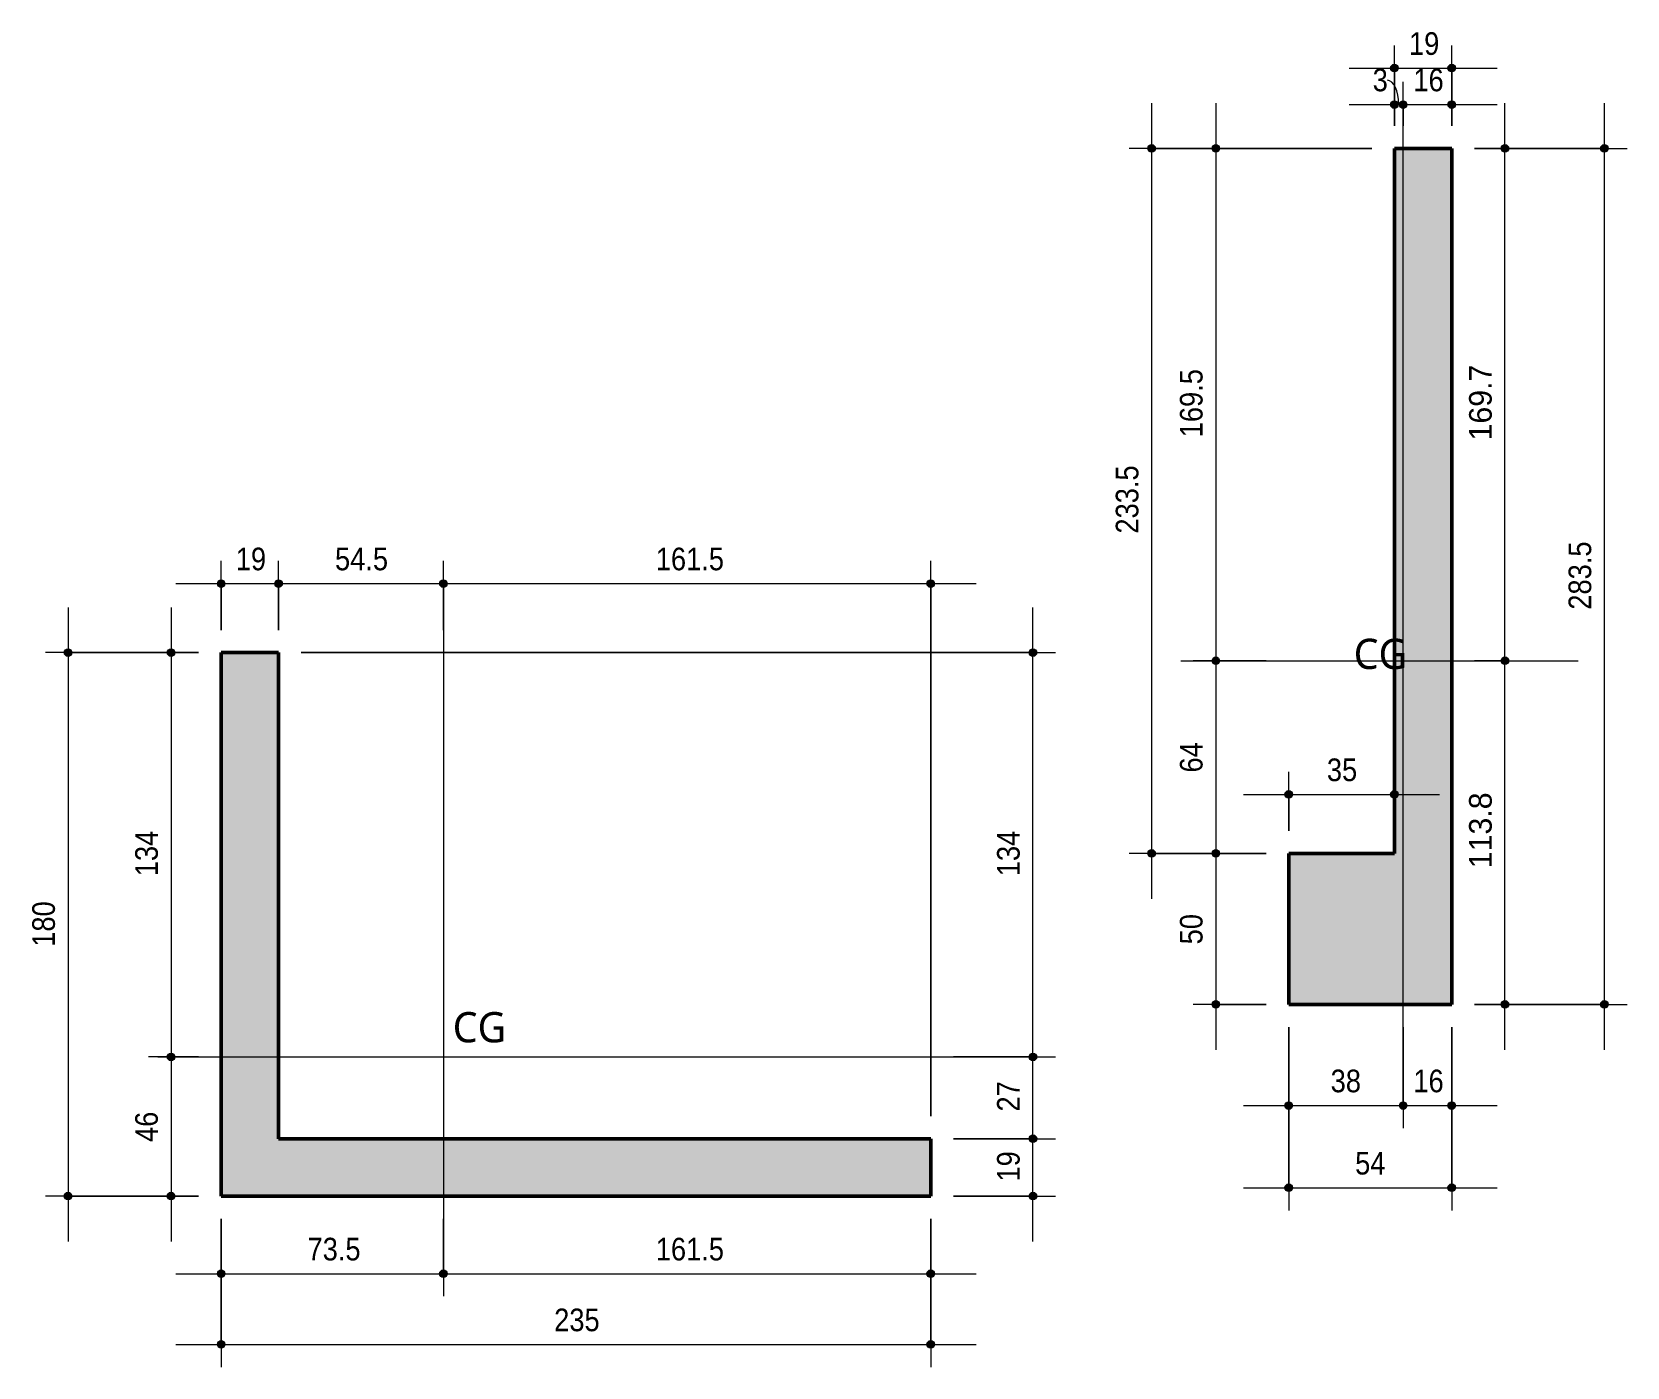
# Model space of a CAD drawing. Header units: centimetres. Extents: x -1475 to 26323, y -1238 to 84208.
# Drawn here: x 10147 to 10676, y 270 to 712 of the extents above; entities that cross this region are included whole.
import ezdxf

# ---------------------------------------------------------------- set-up
doc = ezdxf.new("R2010")
doc.units = ezdxf.units.CM
doc.linetypes.add('Hidden', pattern=[0.714375, 0.47625, -0.238125])
doc.linetypes.add('Hidden 1_5', pattern=[0.22, 0.15, -0.07])
for name, color, linetype, lineweight in [('A-ANNO-DIMS', 7, 'Continuous', 9), ('A-ANNO-DIMS-50', 7, 'Continuous', 9), ('A-DETL', 7, 'Hidden', 18), ('G-ANNO-TEXT', 7, 'Continuous', 9), ('S-COLS', 7, 'Continuous', 9)]:
    doc.layers.add(name, color=color, linetype=linetype, lineweight=lineweight)
doc.styles.add('Fira Sans', font='', dxfattribs={"width": 0.9, "height": 7.5})
doc.styles.add('Fira Sans_4', font='', dxfattribs={"height": 7.5})
doc.styles.add('Gadugi', font='gadugi.ttf', dxfattribs={"height": 10})
doc.styles.get('Fira Sans').set_extended_font_data('Fira Sans')
doc.styles.get('Fira Sans_4').set_extended_font_data('Fira Sans')
doc.dimstyles.new('PED_R80_1_5mm_ACIMA_As_ESQ__DEC_R00', dxfattribs={"dimscale": 30.48, "dimtxt": 10.229846, "dimasz": 0.328084, "dimexe": 0.246063, "dimexo": 0.246063, "dimgap": 0.049213, "dimtad": 1, "dimdec": 1, "dimrnd": 0.1, "dimdsep": 46, "dimtxsty": 'Fira Sans_4', "dimblk1": 'DOTSMALL', "dimblk2": 'DOTSMALL', "dimsah": 1, "dimcen": 0.09, "dimdle": 0.492126, "dimazin": 0, "dimtfac": 1, "dimtdec": 4, "dimtix": 1, "dimtmove": 0, "dimatfit": 3, "dimfxl": 1, "dimtvp": 1, "dimtolj": 1, "dimtzin": 0, "dimarcsym": 2})
doc.dimstyles.new('PED_R80_1_5mm_ACIMA_As_ESQ__R00_1', dxfattribs={"dimscale": 30.48, "dimtxt": 10.229846, "dimasz": 0.328084, "dimexe": 0.246063, "dimexo": 0.246063, "dimgap": 0.049213, "dimtad": 1, "dimdec": 1, "dimrnd": 0.5, "dimdsep": 46, "dimtxsty": 'Fira Sans', "dimblk1": 'DOTSMALL', "dimblk2": 'DOTSMALL', "dimsah": 1, "dimcen": 0.09, "dimdle": 0.492126, "dimazin": 0, "dimtfac": 1, "dimtdec": 4, "dimtix": 1, "dimtmove": 1, "dimatfit": 3, "dimfxl": 1, "dimtvp": 1, "dimtolj": 1, "dimtzin": 0, "dimarcsym": 2})
doc.dimstyles.new('PED_R80_1_5mm_ACIMA_As_ESQ__R00_4', dxfattribs={"dimscale": 30.48, "dimtxt": 10.229846, "dimasz": 0.328084, "dimexe": 0.246063, "dimexo": 0.246063, "dimgap": 0.049213, "dimtad": 1, "dimdec": 1, "dimrnd": 0.5, "dimdsep": 46, "dimtxsty": 'Fira Sans', "dimblk1": 'DOTSMALL', "dimblk2": 'DOTSMALL', "dimsah": 1, "dimcen": 0.09, "dimdle": 0.492126, "dimazin": 0, "dimtfac": 1, "dimtdec": 4, "dimtix": 1, "dimtmove": 0, "dimatfit": 3, "dimfxl": 1, "dimtvp": 1, "dimtolj": 1, "dimtzin": 0, "dimarcsym": 2})

# ---------------------------------------------------------------- blocks, each defined once
blk = doc.blocks.new('DIMBLOCK337-DT300 - DETALHE P3')
at = {"layer": 'A-ANNO-DIMS-50', "true_color": 0x000032}
h = blk.add_hatch(color=178, dxfattribs=at)
edge = h.paths.add_edge_path(flags=0)
edge.add_arc((10159.3, 506.75), 1.25, 0, 360)
h = blk.add_hatch(color=178, dxfattribs=at)
edge = h.paths.add_edge_path(flags=0)
edge.add_arc((10159.3, 326.75), 1.25, 0, 360)
at = {"layer": 'A-ANNO-DIMS-50', "color": 178, "true_color": 0x000032}
for p, q in [((10159.3, 521.75), (10159.3, 311.75)), ((10202.48, 506.75), (10151.8, 506.75)), ((10159.3, 506.75), (10202.48, 506.75)), ((10202.48, 326.75), (10151.8, 326.75)), ((10159.3, 326.75), (10202.48, 326.75))]:
    blk.add_line(p, q, dxfattribs=at)
for centre in [(10159.3, 506.75), (10159.3, 326.75)]:
    blk.add_circle(centre, 1.25, dxfattribs=at)
at = {"layer": 'A-ANNO-DIMS-50', "color": 0, "insert": (10147.42, 409.34), "char_height": 7.5, "width": 17.7842, "attachment_point": 1, "rotation": 90, "line_spacing_factor": 1.049215, "style": 'Fira Sans'}
blk.add_mtext('180', dxfattribs=at)
blk = doc.blocks.new('_DotSmall')
at = {"color": 0, "linetype": 'ByBlock', "const_width": 0.5}
blk.add_lwpolyline([(-0.0625, 0, 1), (0.0625, 0, 1)], format="xyb", close=True, dxfattribs=at)
blk = doc.blocks.new('DIMBLOCK338-DT300 - DETALHE P3')
at = {"layer": 'A-ANNO-DIMS-50', "true_color": 0x000032}
h = blk.add_hatch(color=178, dxfattribs=at)
edge = h.paths.add_edge_path(flags=0)
edge.add_arc((10193.4, 506.75), 1.25, 0, 360)
h = blk.add_hatch(color=178, dxfattribs=at)
edge = h.paths.add_edge_path(flags=0)
edge.add_arc((10193.4, 372.84), 1.25, 0, 360)
at = {"layer": 'A-ANNO-DIMS-50', "color": 178, "true_color": 0x000032}
for p, q in [((10193.4, 521.75), (10193.4, 372.84)), ((10202.48, 506.75), (10185.9, 506.75)), ((10193.4, 506.75), (10202.48, 506.75)), ((10202.48, 372.84), (10185.9, 372.84)), ((10193.4, 372.84), (10202.48, 372.84))]:
    blk.add_line(p, q, dxfattribs=at)
for centre in [(10193.4, 506.75), (10193.4, 372.84)]:
    blk.add_circle(centre, 1.25, dxfattribs=at)
at = {"layer": 'A-ANNO-DIMS-50', "color": 0, "insert": (10181.51, 432.71), "char_height": 7.5, "width": 16.9973, "attachment_point": 1, "rotation": 90, "line_spacing_factor": 1.049215, "style": 'Fira Sans'}
blk.add_mtext('134', dxfattribs=at)
blk = doc.blocks.new('DIMBLOCK339-DT300 - DETALHE P3')
at = {"layer": 'A-ANNO-DIMS-50', "true_color": 0x000032}
h = blk.add_hatch(color=178, dxfattribs=at)
edge = h.paths.add_edge_path(flags=0)
edge.add_arc((10193.4, 372.84), 1.25, 0, 360)
h = blk.add_hatch(color=178, dxfattribs=at)
edge = h.paths.add_edge_path(flags=0)
edge.add_arc((10193.4, 326.75), 1.25, 0, 360)
at = {"layer": 'A-ANNO-DIMS-50', "color": 178, "true_color": 0x000032}
for p, q in [((10202.48, 372.84), (10185.9, 372.84)), ((10193.4, 372.84), (10193.4, 311.75)), ((10193.4, 372.84), (10202.48, 372.84)), ((10202.48, 326.75), (10185.9, 326.75)), ((10193.4, 326.75), (10202.48, 326.75))]:
    blk.add_line(p, q, dxfattribs=at)
for centre in [(10193.4, 372.84), (10193.4, 326.75)]:
    blk.add_circle(centre, 1.25, dxfattribs=at)
at = {"layer": 'A-ANNO-DIMS-50', "color": 0, "insert": (10181.51, 344.68), "char_height": 7.5, "width": 12.2758, "attachment_point": 1, "rotation": 90, "line_spacing_factor": 1.049215, "style": 'Fira Sans'}
blk.add_mtext('46', dxfattribs=at)
blk = doc.blocks.new('DIMBLOCK340-DT300 - DETALHE P3')
at = {"layer": 'A-ANNO-DIMS-50', "true_color": 0x000032}
h = blk.add_hatch(color=178, dxfattribs=at)
edge = h.paths.add_edge_path(flags=0)
edge.add_arc((10209.98, 277.63), 1.25, 0, 360)
h = blk.add_hatch(color=178, dxfattribs=at)
edge = h.paths.add_edge_path(flags=0)
edge.add_arc((10444.98, 277.63), 1.25, 0, 360)
at = {"layer": 'A-ANNO-DIMS-50', "color": 178, "true_color": 0x000032}
for p, q in [((10209.98, 319.25), (10209.98, 270.13)), ((10209.98, 277.63), (10209.98, 319.25)), ((10444.98, 319.25), (10444.98, 270.13)), ((10444.98, 277.63), (10444.98, 319.25)), ((10194.98, 277.63), (10459.98, 277.63))]:
    blk.add_line(p, q, dxfattribs=at)
for centre in [(10209.98, 277.63), (10444.98, 277.63)]:
    blk.add_circle(centre, 1.25, dxfattribs=at)
at = {"layer": 'A-ANNO-DIMS-50', "color": 0, "insert": (10320.27, 289.51), "char_height": 7.5, "width": 17.312, "attachment_point": 1, "line_spacing_factor": 1.049215, "style": 'Fira Sans'}
blk.add_mtext('235', dxfattribs=at)
blk = doc.blocks.new('DIMBLOCK341-DT300 - DETALHE P3')
at = {"layer": 'A-ANNO-DIMS-50', "true_color": 0x000032}
h = blk.add_hatch(color=178, dxfattribs=at)
edge = h.paths.add_edge_path(flags=0)
edge.add_arc((10209.98, 301.07), 1.25, 0, 360)
h = blk.add_hatch(color=178, dxfattribs=at)
edge = h.paths.add_edge_path(flags=0)
edge.add_arc((10283.57, 301.07), 1.25, 0, 360)
at = {"layer": 'A-ANNO-DIMS-50', "color": 178, "true_color": 0x000032}
for p, q in [((10209.98, 319.25), (10209.98, 293.57)), ((10209.98, 301.07), (10209.98, 319.25)), ((10283.57, 319.25), (10283.57, 293.57)), ((10283.57, 301.07), (10283.57, 319.25)), ((10194.98, 301.07), (10283.57, 301.07))]:
    blk.add_line(p, q, dxfattribs=at)
for centre in [(10209.98, 301.07), (10283.57, 301.07)]:
    blk.add_circle(centre, 1.25, dxfattribs=at)
at = {"layer": 'A-ANNO-DIMS-50', "color": 0, "insert": (10238.58, 312.96), "char_height": 7.5, "width": 19.6728, "attachment_point": 1, "line_spacing_factor": 1.049215, "style": 'Fira Sans'}
blk.add_mtext('73.5', dxfattribs=at)
blk = doc.blocks.new('DIMBLOCK342-DT300 - DETALHE P3')
at = {"layer": 'A-ANNO-DIMS-50', "true_color": 0x000032}
h = blk.add_hatch(color=178, dxfattribs=at)
edge = h.paths.add_edge_path(flags=0)
edge.add_arc((10283.57, 301.07), 1.25, 0, 360)
h = blk.add_hatch(color=178, dxfattribs=at)
edge = h.paths.add_edge_path(flags=0)
edge.add_arc((10444.98, 301.07), 1.25, 0, 360)
at = {"layer": 'A-ANNO-DIMS-50', "color": 178, "true_color": 0x000032}
for p, q in [((10283.57, 319.25), (10283.57, 293.57)), ((10283.57, 301.07), (10283.57, 319.25)), ((10444.98, 319.25), (10444.98, 293.57)), ((10444.98, 301.07), (10444.98, 319.25)), ((10283.57, 301.07), (10459.98, 301.07))]:
    blk.add_line(p, q, dxfattribs=at)
for centre in [(10283.57, 301.07), (10444.98, 301.07)]:
    blk.add_circle(centre, 1.25, dxfattribs=at)
at = {"layer": 'A-ANNO-DIMS-50', "color": 0, "insert": (10353.92, 312.96), "char_height": 7.5, "width": 24.8664, "attachment_point": 1, "line_spacing_factor": 1.049215, "style": 'Fira Sans'}
blk.add_mtext('161.5', dxfattribs=at)
blk = doc.blocks.new('DIMBLOCK343-DT300 - DETALHE P3')
at = {"layer": 'A-ANNO-DIMS-50', "true_color": 0x000032}
h = blk.add_hatch(color=178, dxfattribs=at)
edge = h.paths.add_edge_path(flags=0)
edge.add_arc((10209.98, 529.64), 1.25, 0, 360)
h = blk.add_hatch(color=178, dxfattribs=at)
edge = h.paths.add_edge_path(flags=0)
edge.add_arc((10228.98, 529.64), 1.25, 0, 360)
at = {"layer": 'A-ANNO-DIMS-50', "color": 178, "true_color": 0x000032}
for p, q in [((10209.98, 514.25), (10209.98, 537.14)), ((10228.98, 514.25), (10228.98, 537.14)), ((10194.98, 529.64), (10228.98, 529.64)), ((10209.98, 529.64), (10209.98, 514.25)), ((10228.98, 529.64), (10228.98, 514.25))]:
    blk.add_line(p, q, dxfattribs=at)
for centre in [(10209.98, 529.64), (10228.98, 529.64)]:
    blk.add_circle(centre, 1.25, dxfattribs=at)
at = {"layer": 'A-ANNO-DIMS-50', "color": 0, "insert": (10214.83, 541.53), "char_height": 7.5, "width": 11.1741, "attachment_point": 1, "line_spacing_factor": 1.049215, "style": 'Fira Sans'}
blk.add_mtext('19', dxfattribs=at)
blk = doc.blocks.new('DIMBLOCK344-DT300 - DETALHE P3')
at = {"layer": 'A-ANNO-DIMS-50', "true_color": 0x000032}
h = blk.add_hatch(color=178, dxfattribs=at)
edge = h.paths.add_edge_path(flags=0)
edge.add_arc((10228.98, 529.64), 1.25, 0, 360)
h = blk.add_hatch(color=178, dxfattribs=at)
edge = h.paths.add_edge_path(flags=0)
edge.add_arc((10283.57, 529.64), 1.25, 0, 360)
at = {"layer": 'A-ANNO-DIMS-50', "color": 178, "true_color": 0x000032}
for p, q in [((10228.98, 514.25), (10228.98, 537.14)), ((10283.57, 514.25), (10283.57, 537.14)), ((10228.98, 529.64), (10283.57, 529.64)), ((10228.98, 529.64), (10228.98, 514.25)), ((10283.57, 529.64), (10283.57, 514.25))]:
    blk.add_line(p, q, dxfattribs=at)
for centre in [(10228.98, 529.64), (10283.57, 529.64)]:
    blk.add_circle(centre, 1.25, dxfattribs=at)
at = {"layer": 'A-ANNO-DIMS-50', "color": 0, "insert": (10247.69, 541.53), "char_height": 7.5, "width": 20.6171, "attachment_point": 1, "line_spacing_factor": 1.049215, "style": 'Fira Sans'}
blk.add_mtext('54.5', dxfattribs=at)
blk = doc.blocks.new('DIMBLOCK345-DT300 - DETALHE P3')
at = {"layer": 'A-ANNO-DIMS-50', "true_color": 0x000032}
h = blk.add_hatch(color=178, dxfattribs=at)
edge = h.paths.add_edge_path(flags=0)
edge.add_arc((10283.57, 529.64), 1.25, 0, 360)
h = blk.add_hatch(color=178, dxfattribs=at)
edge = h.paths.add_edge_path(flags=0)
edge.add_arc((10444.98, 529.64), 1.25, 0, 360)
at = {"layer": 'A-ANNO-DIMS-50', "color": 178, "true_color": 0x000032}
for p, q in [((10283.57, 514.25), (10283.57, 537.14)), ((10444.98, 353.25), (10444.98, 537.14)), ((10283.57, 529.64), (10459.98, 529.64)), ((10283.57, 529.64), (10283.57, 514.25)), ((10444.98, 529.64), (10444.98, 353.25))]:
    blk.add_line(p, q, dxfattribs=at)
for centre in [(10283.57, 529.64), (10444.98, 529.64)]:
    blk.add_circle(centre, 1.25, dxfattribs=at)
at = {"layer": 'A-ANNO-DIMS-50', "color": 0, "insert": (10353.92, 541.53), "char_height": 7.5, "width": 24.8664, "attachment_point": 1, "line_spacing_factor": 1.049215, "style": 'Fira Sans'}
blk.add_mtext('161.5', dxfattribs=at)
blk = doc.blocks.new('DIMBLOCK346-DT300 - DETALHE P3')
at = {"layer": 'A-ANNO-DIMS-50', "true_color": 0x000032}
h = blk.add_hatch(color=178, dxfattribs=at)
edge = h.paths.add_edge_path(flags=0)
edge.add_arc((10478.81, 345.75), 1.25, 0, 360)
h = blk.add_hatch(color=178, dxfattribs=at)
edge = h.paths.add_edge_path(flags=0)
edge.add_arc((10478.81, 326.75), 1.25, 0, 360)
at = {"layer": 'A-ANNO-DIMS-50', "color": 178, "true_color": 0x000032}
for p, q in [((10452.48, 345.75), (10486.31, 345.75)), ((10478.81, 345.75), (10452.48, 345.75)), ((10478.81, 311.75), (10478.81, 345.75)), ((10452.48, 326.75), (10486.31, 326.75)), ((10478.81, 326.75), (10452.48, 326.75))]:
    blk.add_line(p, q, dxfattribs=at)
for centre in [(10478.81, 345.75), (10478.81, 326.75)]:
    blk.add_circle(centre, 1.25, dxfattribs=at)
at = {"layer": 'A-ANNO-DIMS-50', "color": 0, "insert": (10466.93, 331.59), "char_height": 7.5, "width": 11.1741, "attachment_point": 1, "rotation": 90, "line_spacing_factor": 1.049215, "style": 'Fira Sans'}
blk.add_mtext('19', dxfattribs=at)
blk = doc.blocks.new('DIMBLOCK347-DT300 - DETALHE P3')
at = {"layer": 'A-ANNO-DIMS-50', "true_color": 0x000032}
h = blk.add_hatch(color=178, dxfattribs=at)
edge = h.paths.add_edge_path(flags=0)
edge.add_arc((10478.81, 372.84), 1.25, 0, 360)
h = blk.add_hatch(color=178, dxfattribs=at)
edge = h.paths.add_edge_path(flags=0)
edge.add_arc((10478.81, 345.75), 1.25, 0, 360)
at = {"layer": 'A-ANNO-DIMS-50', "color": 178, "true_color": 0x000032}
for p, q in [((10452.48, 372.84), (10486.31, 372.84)), ((10478.81, 372.84), (10452.48, 372.84)), ((10478.81, 345.75), (10478.81, 372.84)), ((10452.48, 345.75), (10486.31, 345.75)), ((10478.81, 345.75), (10452.48, 345.75))]:
    blk.add_line(p, q, dxfattribs=at)
for centre in [(10478.81, 372.84), (10478.81, 345.75)]:
    blk.add_circle(centre, 1.25, dxfattribs=at)
at = {"layer": 'A-ANNO-DIMS-50', "color": 0, "insert": (10466.93, 354.77), "char_height": 7.5, "width": 10.8594, "attachment_point": 1, "rotation": 90, "line_spacing_factor": 1.049215, "style": 'Fira Sans'}
blk.add_mtext('27', dxfattribs=at)
blk = doc.blocks.new('DIMBLOCK348-DT300 - DETALHE P3')
at = {"layer": 'A-ANNO-DIMS-50', "true_color": 0x000032}
h = blk.add_hatch(color=178, dxfattribs=at)
edge = h.paths.add_edge_path(flags=0)
edge.add_arc((10478.81, 506.75), 1.25, 0, 360)
h = blk.add_hatch(color=178, dxfattribs=at)
edge = h.paths.add_edge_path(flags=0)
edge.add_arc((10478.81, 372.84), 1.25, 0, 360)
at = {"layer": 'A-ANNO-DIMS-50', "color": 178, "true_color": 0x000032}
for p, q in [((10478.81, 372.84), (10478.81, 521.75)), ((10236.48, 506.75), (10486.31, 506.75)), ((10478.81, 506.75), (10236.48, 506.75)), ((10452.48, 372.84), (10486.31, 372.84)), ((10478.81, 372.84), (10452.48, 372.84))]:
    blk.add_line(p, q, dxfattribs=at)
for centre in [(10478.81, 506.75), (10478.81, 372.84)]:
    blk.add_circle(centre, 1.25, dxfattribs=at)
at = {"layer": 'A-ANNO-DIMS-50', "color": 0, "insert": (10466.93, 432.71), "char_height": 7.5, "width": 16.9973, "attachment_point": 1, "rotation": 90, "line_spacing_factor": 1.049215, "style": 'Fira Sans'}
blk.add_mtext('134', dxfattribs=at)
blk = doc.blocks.new('DIMBLOCK349-DT301 - DETALHE P4')
at = {"layer": 'A-ANNO-DIMS-50', "true_color": 0x000032}
h = blk.add_hatch(color=178, dxfattribs=at)
edge = h.paths.add_edge_path(flags=0)
edge.add_arc((10563.52, 329.52), 1.25, 0, 360)
h = blk.add_hatch(color=178, dxfattribs=at)
edge = h.paths.add_edge_path(flags=0)
edge.add_arc((10617.52, 329.52), 1.25, 0, 360)
at = {"layer": 'A-ANNO-DIMS-50', "color": 178, "true_color": 0x000032}
for p, q in [((10563.52, 382.75), (10563.52, 322.02)), ((10563.52, 329.52), (10563.52, 382.75)), ((10617.52, 382.75), (10617.52, 322.02)), ((10617.52, 329.52), (10617.52, 382.75)), ((10548.52, 329.52), (10632.52, 329.52))]:
    blk.add_line(p, q, dxfattribs=at)
for centre in [(10563.52, 329.52), (10617.52, 329.52)]:
    blk.add_circle(centre, 1.25, dxfattribs=at)
at = {"layer": 'A-ANNO-DIMS-50', "color": 0, "insert": (10585.53, 341.41), "char_height": 7.5, "width": 11.9611, "attachment_point": 1, "line_spacing_factor": 1.049215, "style": 'Fira Sans'}
blk.add_mtext('54', dxfattribs=at)
blk = doc.blocks.new('DIMBLOCK350-DT301 - DETALHE P4')
at = {"layer": 'A-ANNO-DIMS-50', "true_color": 0x000032}
h = blk.add_hatch(color=178, dxfattribs=at)
edge = h.paths.add_edge_path(flags=0)
edge.add_arc((10563.52, 356.76), 1.25, 0, 360)
h = blk.add_hatch(color=178, dxfattribs=at)
edge = h.paths.add_edge_path(flags=0)
edge.add_arc((10601.43, 356.76), 1.25, 0, 360)
at = {"layer": 'A-ANNO-DIMS-50', "color": 178, "true_color": 0x000032}
for p, q in [((10563.52, 382.75), (10563.52, 349.26)), ((10563.52, 356.76), (10563.52, 382.75)), ((10601.43, 382.75), (10601.43, 349.26)), ((10601.43, 356.76), (10601.43, 382.75)), ((10548.52, 356.76), (10601.43, 356.76))]:
    blk.add_line(p, q, dxfattribs=at)
for centre in [(10563.52, 356.76), (10601.43, 356.76)]:
    blk.add_circle(centre, 1.25, dxfattribs=at)
at = {"layer": 'A-ANNO-DIMS-50', "color": 0, "insert": (10577.42, 368.65), "char_height": 7.5, "width": 12.1184, "attachment_point": 1, "line_spacing_factor": 1.049215, "style": 'Fira Sans'}
blk.add_mtext('38', dxfattribs=at)
blk = doc.blocks.new('DIMBLOCK351-DT301 - DETALHE P4')
at = {"layer": 'A-ANNO-DIMS-50', "true_color": 0x000032}
h = blk.add_hatch(color=178, dxfattribs=at)
edge = h.paths.add_edge_path(flags=0)
edge.add_arc((10601.43, 356.76), 1.25, 0, 360)
h = blk.add_hatch(color=178, dxfattribs=at)
edge = h.paths.add_edge_path(flags=0)
edge.add_arc((10617.52, 356.76), 1.25, 0, 360)
at = {"layer": 'A-ANNO-DIMS-50', "color": 178, "true_color": 0x000032}
for p, q in [((10601.43, 382.75), (10601.43, 349.26)), ((10601.43, 356.76), (10601.43, 382.75)), ((10617.52, 382.75), (10617.52, 349.26)), ((10617.52, 356.76), (10617.52, 382.75)), ((10601.43, 356.76), (10632.52, 356.76))]:
    blk.add_line(p, q, dxfattribs=at)
for centre in [(10601.43, 356.76), (10617.52, 356.76)]:
    blk.add_circle(centre, 1.25, dxfattribs=at)
at = {"layer": 'A-ANNO-DIMS-50', "color": 0, "insert": (10604.82, 368.65), "char_height": 7.5, "width": 11.1741, "attachment_point": 1, "line_spacing_factor": 1.049215, "style": 'Fira Sans'}
blk.add_mtext('16', dxfattribs=at)
blk = doc.blocks.new('DIMBLOCK352-DT301 - DETALHE P4')
at = {"layer": 'A-ANNO-DIMS-50', "true_color": 0x000032}
h = blk.add_hatch(color=178, dxfattribs=at)
edge = h.paths.add_edge_path(flags=0)
edge.add_arc((10668.09, 673.75), 1.25, 0, 360)
h = blk.add_hatch(color=178, dxfattribs=at)
edge = h.paths.add_edge_path(flags=0)
edge.add_arc((10668.09, 390.25), 1.25, 0, 360)
at = {"layer": 'A-ANNO-DIMS-50', "color": 178, "true_color": 0x000032}
for p, q in [((10668.09, 375.25), (10668.09, 688.75)), ((10625.02, 673.75), (10675.59, 673.75)), ((10668.09, 673.75), (10625.02, 673.75)), ((10625.02, 390.25), (10675.59, 390.25)), ((10668.09, 390.25), (10625.02, 390.25))]:
    blk.add_line(p, q, dxfattribs=at)
for centre in [(10668.09, 673.75), (10668.09, 390.25)]:
    blk.add_circle(centre, 1.25, dxfattribs=at)
at = {"layer": 'A-ANNO-DIMS-50', "color": 0, "insert": (10656.21, 520.98), "char_height": 7.5, "width": 26.4402, "attachment_point": 1, "rotation": 90, "line_spacing_factor": 1.049215, "style": 'Fira Sans'}
blk.add_mtext('283.5', dxfattribs=at)
blk = doc.blocks.new('DIMBLOCK353-DT301 - DETALHE P4')
at = {"layer": 'A-ANNO-DIMS-50'}
h = blk.add_hatch(color=256, dxfattribs=at)
edge = h.paths.add_edge_path(flags=0)
edge.add_arc((10635.14, 504.05), 1.25, 0, 360)
h = blk.add_hatch(color=256, dxfattribs=at)
edge = h.paths.add_edge_path(flags=0)
edge.add_arc((10635.14, 390.25), 1.25, 0, 360)
for p, q in [((10625.02, 504.05), (10642.64, 504.05)), ((10635.14, 504.05), (10625.02, 504.05)), ((10635.14, 375.25), (10635.14, 504.05)), ((10625.02, 390.25), (10642.64, 390.25)), ((10635.14, 390.25), (10625.02, 390.25))]:
    blk.add_line(p, q, dxfattribs=at)
for centre in [(10635.14, 504.05), (10635.14, 390.25)]:
    blk.add_circle(centre, 1.25, dxfattribs=at)
at = {"layer": 'A-ANNO-DIMS-50', "color": 0, "insert": (10623.26, 435.35), "char_height": 7.5, "width": 28.3288, "attachment_point": 1, "rotation": 90, "line_spacing_factor": 1.049215, "style": 'Fira Sans_4'}
blk.add_mtext('113.8', dxfattribs=at)
blk = doc.blocks.new('DIMBLOCK354-DT301 - DETALHE P4')
at = {"layer": 'A-ANNO-DIMS-50'}
h = blk.add_hatch(color=256, dxfattribs=at)
edge = h.paths.add_edge_path(flags=0)
edge.add_arc((10635.14, 673.75), 1.25, 0, 360)
h = blk.add_hatch(color=256, dxfattribs=at)
edge = h.paths.add_edge_path(flags=0)
edge.add_arc((10635.14, 504.05), 1.25, 0, 360)
for p, q in [((10635.14, 504.05), (10635.14, 688.75)), ((10625.02, 673.75), (10642.64, 673.75)), ((10635.14, 673.75), (10625.02, 673.75)), ((10625.02, 504.05), (10642.64, 504.05)), ((10635.14, 504.05), (10625.02, 504.05))]:
    blk.add_line(p, q, dxfattribs=at)
for centre in [(10635.14, 673.75), (10635.14, 504.05)]:
    blk.add_circle(centre, 1.25, dxfattribs=at)
at = {"layer": 'A-ANNO-DIMS-50', "color": 0, "insert": (10623.26, 577.03), "char_height": 7.5, "width": 28.4862, "attachment_point": 1, "rotation": 90, "line_spacing_factor": 1.049215, "style": 'Fira Sans_4'}
blk.add_mtext('169.7', dxfattribs=at)
blk = doc.blocks.new('DIMBLOCK355-DT301 - DETALHE P4')
at = {"layer": 'A-ANNO-DIMS-50', "true_color": 0x000032}
h = blk.add_hatch(color=178, dxfattribs=at)
edge = h.paths.add_edge_path(flags=0)
edge.add_arc((10539.39, 673.75), 1.25, 0, 360)
h = blk.add_hatch(color=178, dxfattribs=at)
edge = h.paths.add_edge_path(flags=0)
edge.add_arc((10539.39, 504.05), 1.25, 0, 360)
at = {"layer": 'A-ANNO-DIMS-50', "color": 178, "true_color": 0x000032}
for p, q in [((10539.39, 688.75), (10539.39, 504.05)), ((10591.02, 673.75), (10531.89, 673.75)), ((10539.39, 673.75), (10591.02, 673.75)), ((10556.02, 504.05), (10531.89, 504.05)), ((10539.39, 504.05), (10556.02, 504.05))]:
    blk.add_line(p, q, dxfattribs=at)
for centre in [(10539.39, 673.75), (10539.39, 504.05)]:
    blk.add_circle(centre, 1.25, dxfattribs=at)
at = {"layer": 'A-ANNO-DIMS-50', "color": 0, "insert": (10527.5, 578.08), "char_height": 7.5, "width": 25.9681, "attachment_point": 1, "rotation": 90, "line_spacing_factor": 1.049215, "style": 'Fira Sans'}
blk.add_mtext('169.5', dxfattribs=at)
blk = doc.blocks.new('DIMBLOCK356-DT301 - DETALHE P4')
at = {"layer": 'A-ANNO-DIMS-50', "true_color": 0x000032}
h = blk.add_hatch(color=178, dxfattribs=at)
edge = h.paths.add_edge_path(flags=0)
edge.add_arc((10539.39, 504.05), 1.25, 0, 360)
h = blk.add_hatch(color=178, dxfattribs=at)
edge = h.paths.add_edge_path(flags=0)
edge.add_arc((10539.39, 440.25), 1.25, 0, 360)
at = {"layer": 'A-ANNO-DIMS-50', "color": 178, "true_color": 0x000032}
for p, q in [((10556.02, 504.05), (10531.89, 504.05)), ((10539.39, 504.05), (10539.39, 440.25)), ((10539.39, 504.05), (10556.02, 504.05)), ((10556.02, 440.25), (10531.89, 440.25)), ((10539.39, 440.25), (10556.02, 440.25))]:
    blk.add_line(p, q, dxfattribs=at)
for centre in [(10539.39, 504.05), (10539.39, 440.25)]:
    blk.add_circle(centre, 1.25, dxfattribs=at)
at = {"layer": 'A-ANNO-DIMS-50', "color": 0, "insert": (10527.5, 467.04), "char_height": 7.5, "width": 12.2758, "attachment_point": 1, "rotation": 90, "line_spacing_factor": 1.049215, "style": 'Fira Sans'}
blk.add_mtext('64', dxfattribs=at)
blk = doc.blocks.new('DIMBLOCK357-DT301 - DETALHE P4')
at = {"layer": 'A-ANNO-DIMS-50', "true_color": 0x000032}
h = blk.add_hatch(color=178, dxfattribs=at)
edge = h.paths.add_edge_path(flags=0)
edge.add_arc((10539.39, 440.25), 1.25, 0, 360)
h = blk.add_hatch(color=178, dxfattribs=at)
edge = h.paths.add_edge_path(flags=0)
edge.add_arc((10539.39, 390.25), 1.25, 0, 360)
at = {"layer": 'A-ANNO-DIMS-50', "color": 178, "true_color": 0x000032}
for p, q in [((10556.02, 440.25), (10531.89, 440.25)), ((10539.39, 440.25), (10539.39, 375.25)), ((10539.39, 440.25), (10556.02, 440.25)), ((10556.02, 390.25), (10531.89, 390.25)), ((10539.39, 390.25), (10556.02, 390.25))]:
    blk.add_line(p, q, dxfattribs=at)
for centre in [(10539.39, 440.25), (10539.39, 390.25)]:
    blk.add_circle(centre, 1.25, dxfattribs=at)
at = {"layer": 'A-ANNO-DIMS-50', "color": 0, "insert": (10527.5, 410.14), "char_height": 7.5, "width": 12.2758, "attachment_point": 1, "rotation": 90, "line_spacing_factor": 1.049215, "style": 'Fira Sans'}
blk.add_mtext('50', dxfattribs=at)
blk = doc.blocks.new('DIMBLOCK358-DT301 - DETALHE P4')
at = {"layer": 'A-ANNO-DIMS-50', "true_color": 0x000032}
h = blk.add_hatch(color=178, dxfattribs=at)
edge = h.paths.add_edge_path(flags=0)
edge.add_arc((10598.52, 688.28), 1.25, 0, 360)
h = blk.add_hatch(color=178, dxfattribs=at)
edge = h.paths.add_edge_path(flags=0)
edge.add_arc((10601.43, 688.28), 1.25, 0, 360)
at = {"layer": 'A-ANNO-DIMS-50', "color": 178, "true_color": 0x000032}
for p, q in [((10598.52, 681.25), (10598.52, 695.78)), ((10601.43, 681.25), (10601.43, 695.78)), ((10583.52, 688.28), (10601.43, 688.28)), ((10598.52, 688.28), (10598.52, 681.25)), ((10601.43, 688.28), (10601.43, 681.25))]:
    blk.add_line(p, q, dxfattribs=at)
for centre in [(10598.52, 688.28), (10601.43, 688.28)]:
    blk.add_circle(centre, 1.25, dxfattribs=at)
blk.add_ellipse((10596.2, 688.28), major_axis=(0, 8.06), ratio=0.468645, start_param=4.712389, end_param=6.283185, dxfattribs=at)
at = {"layer": 'A-ANNO-DIMS-50', "color": 0, "insert": (10591.34, 700.17), "char_height": 7.5, "width": 5.8231, "attachment_point": 1, "line_spacing_factor": 1.049215, "style": 'Fira Sans'}
blk.add_mtext('3', dxfattribs=at)
blk = doc.blocks.new('DIMBLOCK359-DT301 - DETALHE P4')
at = {"layer": 'A-ANNO-DIMS-50', "true_color": 0x000032}
h = blk.add_hatch(color=178, dxfattribs=at)
edge = h.paths.add_edge_path(flags=0)
edge.add_arc((10601.43, 688.28), 1.25, 0, 360)
h = blk.add_hatch(color=178, dxfattribs=at)
edge = h.paths.add_edge_path(flags=0)
edge.add_arc((10617.52, 688.28), 1.25, 0, 360)
at = {"layer": 'A-ANNO-DIMS-50', "color": 178, "true_color": 0x000032}
for p, q in [((10601.43, 681.25), (10601.43, 695.78)), ((10617.52, 681.25), (10617.52, 695.78)), ((10601.43, 688.28), (10632.52, 688.28)), ((10601.43, 688.28), (10601.43, 681.25)), ((10617.52, 688.28), (10617.52, 681.25))]:
    blk.add_line(p, q, dxfattribs=at)
for centre in [(10601.43, 688.28), (10617.52, 688.28)]:
    blk.add_circle(centre, 1.25, dxfattribs=at)
at = {"layer": 'A-ANNO-DIMS-50', "color": 0, "insert": (10604.82, 700.17), "char_height": 7.5, "width": 11.1741, "attachment_point": 1, "line_spacing_factor": 1.049215, "style": 'Fira Sans'}
blk.add_mtext('16', dxfattribs=at)
blk = doc.blocks.new('DIMBLOCK360-DT301 - DETALHE P4')
at = {"layer": 'A-ANNO-DIMS-50', "true_color": 0x000032}
h = blk.add_hatch(color=178, dxfattribs=at)
edge = h.paths.add_edge_path(flags=0)
edge.add_arc((10598.52, 700.34), 1.25, 0, 360)
h = blk.add_hatch(color=178, dxfattribs=at)
edge = h.paths.add_edge_path(flags=0)
edge.add_arc((10617.52, 700.34), 1.25, 0, 360)
at = {"layer": 'A-ANNO-DIMS-50', "color": 178, "true_color": 0x000032}
for p, q in [((10598.52, 681.25), (10598.52, 707.84)), ((10617.52, 681.25), (10617.52, 707.84)), ((10583.52, 700.34), (10632.52, 700.34)), ((10598.52, 700.34), (10598.52, 681.25)), ((10617.52, 700.34), (10617.52, 681.25))]:
    blk.add_line(p, q, dxfattribs=at)
for centre in [(10598.52, 700.34), (10617.52, 700.34)]:
    blk.add_circle(centre, 1.25, dxfattribs=at)
at = {"layer": 'A-ANNO-DIMS-50', "color": 0, "insert": (10603.36, 712.23), "char_height": 7.5, "width": 11.1741, "attachment_point": 1, "line_spacing_factor": 1.049215, "style": 'Fira Sans'}
blk.add_mtext('19', dxfattribs=at)
blk = doc.blocks.new('DIMBLOCK361-DT301 - DETALHE P4')
at = {"layer": 'A-ANNO-DIMS-50', "true_color": 0x000032}
h = blk.add_hatch(color=178, dxfattribs=at)
edge = h.paths.add_edge_path(flags=0)
edge.add_arc((10563.52, 459.81), 1.25, 0, 360)
h = blk.add_hatch(color=178, dxfattribs=at)
edge = h.paths.add_edge_path(flags=0)
edge.add_arc((10598.52, 459.81), 1.25, 0, 360)
at = {"layer": 'A-ANNO-DIMS-50', "color": 178, "true_color": 0x000032}
for p, q in [((10563.52, 447.75), (10563.52, 467.31)), ((10598.52, 454.08), (10598.52, 467.31)), ((10548.52, 459.81), (10613.52, 459.81)), ((10563.52, 459.81), (10563.52, 447.75)), ((10598.52, 459.81), (10598.52, 454.08))]:
    blk.add_line(p, q, dxfattribs=at)
for centre in [(10563.52, 459.81), (10598.52, 459.81)]:
    blk.add_circle(centre, 1.25, dxfattribs=at)
at = {"layer": 'A-ANNO-DIMS-50', "color": 0, "insert": (10576.17, 471.7), "char_height": 7.5, "width": 11.6463, "attachment_point": 1, "line_spacing_factor": 1.049215, "style": 'Fira Sans'}
blk.add_mtext('35', dxfattribs=at)
blk = doc.blocks.new('DIMBLOCK362-DT301 - DETALHE P4')
at = {"layer": 'A-ANNO-DIMS-50', "true_color": 0x000032}
h = blk.add_hatch(color=178, dxfattribs=at)
edge = h.paths.add_edge_path(flags=0)
edge.add_arc((10518.14, 673.75), 1.25, 0, 360)
h = blk.add_hatch(color=178, dxfattribs=at)
edge = h.paths.add_edge_path(flags=0)
edge.add_arc((10518.14, 440.25), 1.25, 0, 360)
at = {"layer": 'A-ANNO-DIMS-50', "color": 178, "true_color": 0x000032}
for p, q in [((10518.14, 688.75), (10518.14, 425.25)), ((10591.02, 673.75), (10510.64, 673.75)), ((10518.14, 673.75), (10591.02, 673.75)), ((10556.02, 440.25), (10510.64, 440.25)), ((10518.14, 440.25), (10556.02, 440.25))]:
    blk.add_line(p, q, dxfattribs=at)
for centre in [(10518.14, 673.75), (10518.14, 440.25)]:
    blk.add_circle(centre, 1.25, dxfattribs=at)
at = {"layer": 'A-ANNO-DIMS-50', "color": 0, "insert": (10506.25, 546.18), "char_height": 7.5, "width": 25.9681, "attachment_point": 1, "rotation": 90, "line_spacing_factor": 1.049215, "style": 'Fira Sans'}
blk.add_mtext('233.5', dxfattribs=at)

msp = doc.modelspace()

# ---------------------------------------------------------------- hatches: boundary and pattern name
at = {"layer": 'S-COLS', "true_color": 0xc0c0c0}
for points in [[(10563.52, 390.25), (10617.52, 390.25), (10617.52, 673.75), (10598.52, 673.75), (10598.52, 440.25), (10563.52, 440.25)], [(10444.98, 326.75), (10444.98, 345.75), (10228.98, 345.75), (10228.98, 506.75), (10209.98, 506.75), (10209.98, 326.75)]]:
    msp.add_hatch(color=9, dxfattribs=at).paths.add_polyline_path(points, flags=0)

# ---------------------------------------------------------------- linework, layer by layer
at = {"layer": 'A-DETL', "linetype": 'Hidden 1_5'}
for p, q in [((10601.43, 363.25), (10601.43, 693.25)), ((10283.57, 515.75), (10283.57, 313.75)), ((10527.78, 504.05), (10659.52, 504.05)), ((10188.98, 372.84), (10466.7, 372.84))]:
    msp.add_line(p, q, dxfattribs=at)
at = {"layer": 'S-COLS', "lineweight": 50}
for p, q in [((10598.52, 440.25), (10598.52, 673.75)), ((10598.52, 673.75), (10617.52, 673.75)), ((10617.52, 673.75), (10617.52, 390.25)), ((10209.98, 326.75), (10209.98, 506.75)), ((10209.98, 506.75), (10228.98, 506.75)), ((10228.98, 506.75), (10228.98, 345.75)), ((10563.52, 390.25), (10563.52, 440.25)), ((10563.52, 440.25), (10598.52, 440.25)), ((10617.52, 390.25), (10563.52, 390.25)), ((10228.98, 345.75), (10444.98, 345.75)), ((10444.98, 345.75), (10444.98, 326.75)), ((10444.98, 326.75), (10209.98, 326.75))]:
    msp.add_line(p, q, dxfattribs=at)

# ---------------------------------------------------------------- texts
at = {"layer": 'G-ANNO-TEXT', "char_height": 10, "width": 22.8481, "attachment_point": 1, "style": 'Gadugi'}
for insert in [(10585.03, 511.35), (10286.65, 387.7)]:
    msp.add_mtext('CG', dxfattribs=dict(at, insert=insert))

# ---------------------------------------------------------------- dimensions: what is measured, and where the dimension line sits
at = {"layer": 'A-ANNO-DIMS', "color": 178, "true_color": 0x000032}
for base, p1, p2, override, picture, middle in [((10617.52, 700.34), (10598.52, 673.75), (10617.52, 673.75), {"dimpost": '<>', "dimfxl": 19}, 'DIMBLOCK360-DT301 - DETALHE P4', (10608.02, 705.71)), ((10617.52, 688.28), (10601.43, 673.75), (10617.52, 673.75), {"dimpost": '<>', "dimfxl": 16.09}, 'DIMBLOCK359-DT301 - DETALHE P4', (10609.47, 693.6)), ((10228.98, 529.64), (10209.98, 506.75), (10228.98, 506.75), {"dimpost": '<>', "dimfxl": 19}, 'DIMBLOCK343-DT300 - DETALHE P3', (10219.48, 535.01)), ((10283.57, 529.64), (10228.98, 506.75), (10283.57, 506.75), {"dimpost": '<>', "dimfxl": 54.590909}, 'DIMBLOCK344-DT300 - DETALHE P3', (10256.28, 534.96)), ((10444.98, 529.64), (10283.57, 506.75), (10444.98, 345.75), {"dimpost": '<>', "dimfxl": 227.977838}, 'DIMBLOCK345-DT300 - DETALHE P3', (10364.28, 534.96)), ((10598.52, 459.81), (10563.52, 440.25), (10598.52, 461.58), {"dimpost": '<>', "dimfxl": 40.987084}, 'DIMBLOCK361-DT301 - DETALHE P4', (10581.02, 465.13)), ((10617.52, 329.52), (10563.52, 390.25), (10617.52, 390.25), {"dimpost": '<>', "dimfxl": 54}, 'DIMBLOCK349-DT301 - DETALHE P4', (10590.52, 334.83)), ((10601.43, 356.76), (10563.52, 390.25), (10601.43, 390.25), {"dimpost": '<>', "dimfxl": 37.91}, 'DIMBLOCK350-DT301 - DETALHE P4', (10582.47, 362.08)), ((10617.52, 356.76), (10601.43, 390.25), (10617.52, 390.25), {"dimpost": '<>', "dimfxl": 16.09}, 'DIMBLOCK351-DT301 - DETALHE P4', (10609.47, 362.08)), ((10444.98, 277.63), (10209.98, 326.75), (10444.98, 326.75), {"dimpost": '<>', "dimfxl": 235}, 'DIMBLOCK340-DT300 - DETALHE P3', (10327.48, 282.94)), ((10283.57, 301.07), (10209.98, 326.75), (10283.57, 326.75), {"dimpost": '<>', "dimfxl": 73.590909}, 'DIMBLOCK341-DT300 - DETALHE P3', (10246.78, 306.39)), ((10444.98, 301.07), (10283.57, 326.75), (10444.98, 326.75), {"dimpost": '<>', "dimfxl": 161.409091}, 'DIMBLOCK342-DT300 - DETALHE P3', (10364.28, 306.39))]:
    dim = msp.add_linear_dim(base=base, p1=p1, p2=p2, dimstyle='PED_R80_1_5mm_ACIMA_As_ESQ__R00_4', override=override, dxfattribs=at)
    dim.commit()
    dim.dimension.update_dxf_attribs({"geometry": picture, "text_midpoint": middle})
dim = msp.add_linear_dim(base=(10601.43, 688.28), p1=(10598.52, 673.75), p2=(10601.43, 673.75), dimstyle='PED_R80_1_5mm_ACIMA_As_ESQ__R00_1', override={"dimpost": '<>', "dimfxl": 2.91}, dxfattribs=at)
dim.commit()
dim.dimension.update_dxf_attribs({"geometry": 'DIMBLOCK358-DT301 - DETALHE P4', "text_midpoint": (10594.26, 695.17), "dimtype": 160})
for base, p1, p2, override, picture, middle in [((10518.14, 440.25), (10598.52, 673.75), (10563.52, 440.25), {"dimpost": '<>', "dimfxl": 236.108556}, 'DIMBLOCK362-DT301 - DETALHE P4', (10512.82, 557)), ((10539.39, 504.05), (10598.52, 673.75), (10563.52, 504.05), {"dimpost": '<>', "dimfxl": 173.271723}, 'DIMBLOCK355-DT301 - DETALHE P4', (10534.02, 588.9)), ((10668.09, 673.75), (10617.52, 390.25), (10617.52, 673.75), {"dimpost": '<>', "dimfxl": 283.5}, 'DIMBLOCK352-DT301 - DETALHE P4', (10662.78, 532)), ((10159.3, 326.75), (10209.98, 506.75), (10209.98, 326.75), {"dimpost": '<>', "dimfxl": 180}, 'DIMBLOCK337-DT300 - DETALHE P3', (10153.99, 416.75)), ((10193.4, 372.84), (10209.98, 506.75), (10209.98, 372.84), {"dimpost": '<>', "dimfxl": 133.909091}, 'DIMBLOCK338-DT300 - DETALHE P3', (10188.08, 439.8)), ((10478.81, 506.75), (10444.98, 372.84), (10228.98, 506.75), {"dimpost": '<>', "dimfxl": 254.140994}, 'DIMBLOCK348-DT300 - DETALHE P3', (10473.5, 439.8)), ((10539.39, 440.25), (10563.52, 504.05), (10563.52, 440.25), {"dimpost": '<>', "dimfxl": 63.8}, 'DIMBLOCK356-DT301 - DETALHE P4', (10534.07, 472.15)), ((10539.39, 390.25), (10563.52, 440.25), (10563.52, 390.25), {"dimpost": '<>', "dimfxl": 50}, 'DIMBLOCK357-DT301 - DETALHE P4', (10534.07, 415.25)), ((10193.4, 326.75), (10209.98, 372.84), (10209.98, 326.75), {"dimpost": '<>', "dimfxl": 46.090909}, 'DIMBLOCK339-DT300 - DETALHE P3', (10188.08, 349.8)), ((10478.81, 372.84), (10444.98, 345.75), (10444.98, 372.84), {"dimpost": '<>', "dimfxl": 27.090909}, 'DIMBLOCK347-DT300 - DETALHE P3', (10473.51, 359.3)), ((10478.81, 345.75), (10444.98, 326.75), (10444.98, 345.75), {"dimpost": '<>', "dimfxl": 19}, 'DIMBLOCK346-DT300 - DETALHE P3', (10473.44, 336.25))]:
    dim = msp.add_linear_dim(base=base, p1=p1, p2=p2, angle=90, dimstyle='PED_R80_1_5mm_ACIMA_As_ESQ__R00_4', override=override, dxfattribs=at)
    dim.commit()
    dim.dimension.update_dxf_attribs({"geometry": picture, "text_midpoint": middle})
at = {"layer": 'A-ANNO-DIMS'}
for base, p1, p2, override, picture, middle in [((10635.14, 673.75), (10617.52, 504.05), (10617.52, 673.75), {"dimpost": '<>', "dimfxl": 169.7}, 'DIMBLOCK354-DT301 - DETALHE P4', (10629.77, 588.9)), ((10635.14, 504.05), (10617.52, 390.25), (10617.52, 504.05), {"dimpost": '<>', "dimfxl": 113.8}, 'DIMBLOCK353-DT301 - DETALHE P4', (10629.83, 447.15))]:
    dim = msp.add_linear_dim(base=base, p1=p1, p2=p2, angle=90, dimstyle='PED_R80_1_5mm_ACIMA_As_ESQ__DEC_R00', override=override, dxfattribs=at)
    dim.commit()
    dim.dimension.update_dxf_attribs({"geometry": picture, "text_midpoint": middle})

doc.saveas('drawing.dxf')
